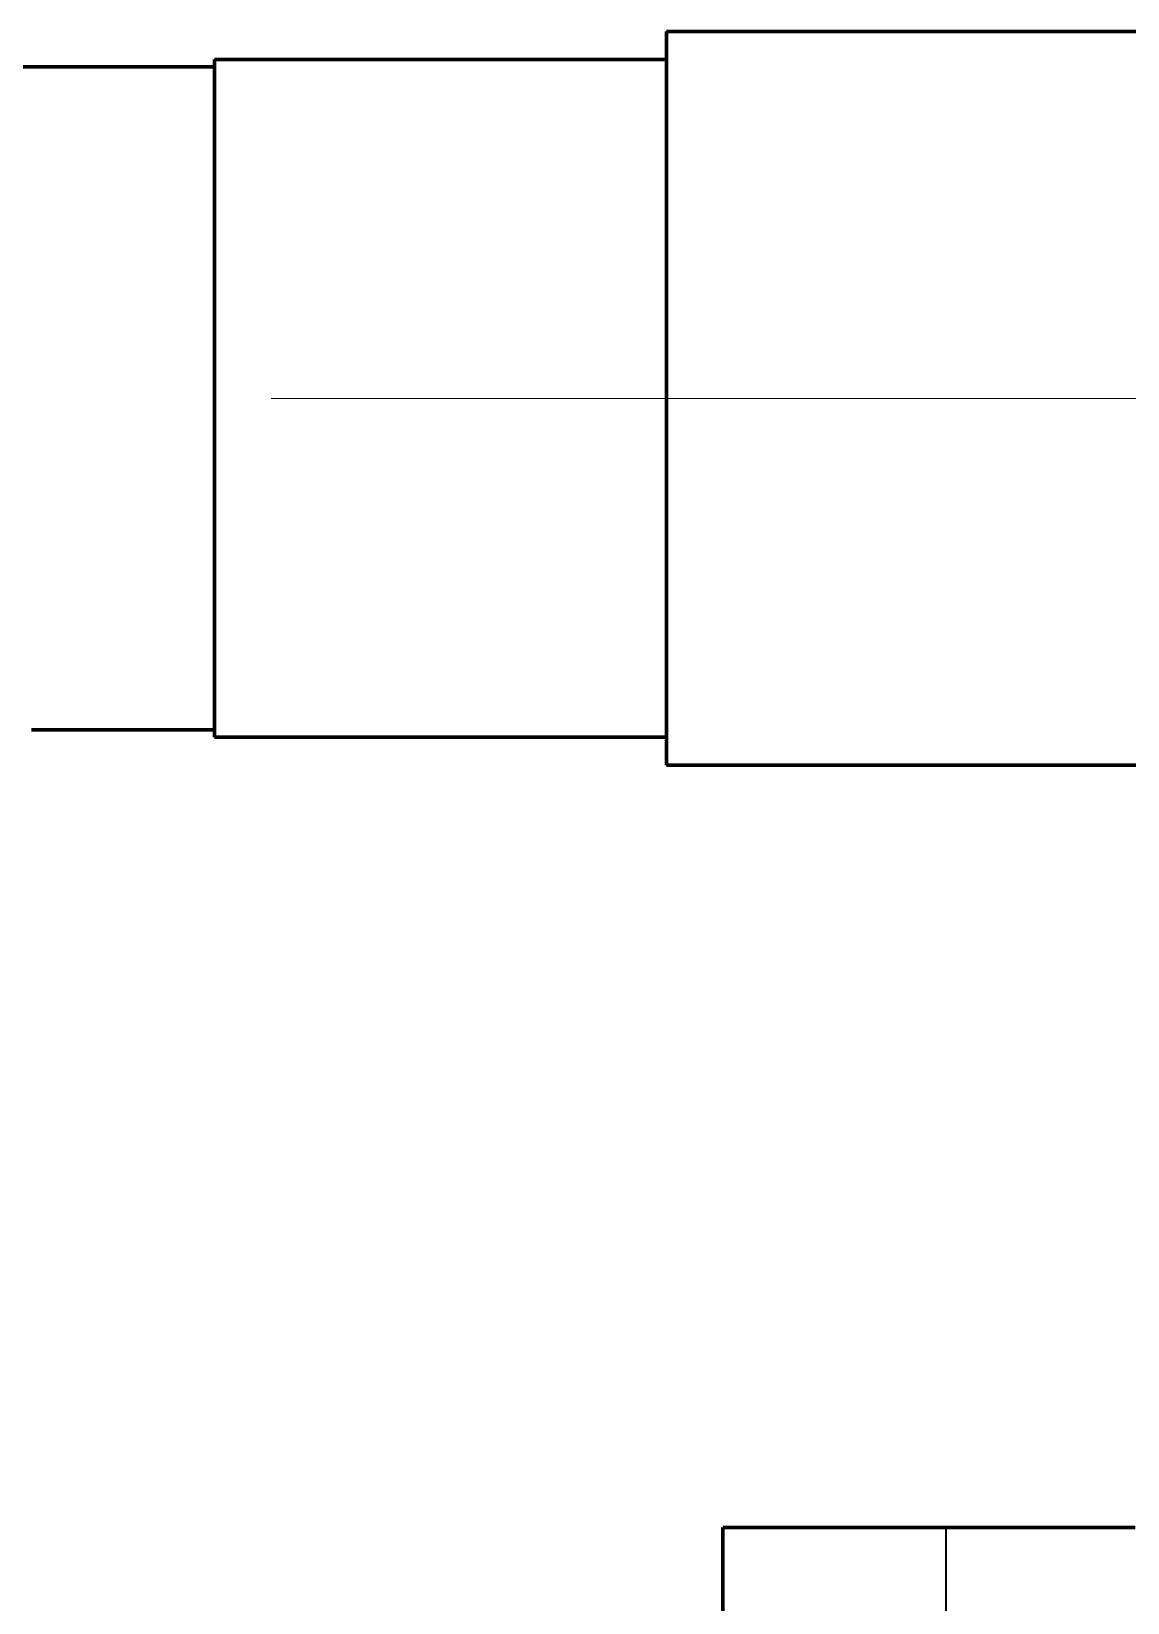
# Model space of a CAD drawing. Header units: millimetres. Extents: x 0 to 2382, y 0 to 420.
# Drawn here: x 156.4 to 160.28, y 305.82 to 311.39 of the extents above; entities that cross this region are included whole.
import ezdxf

# ---------------------------------------------------------------- set-up
doc = ezdxf.new("R2010")
doc.units = ezdxf.units.MM
doc.linetypes.add('IRAM-E-TRAZOS', pattern=[5, 4, -1])
doc.linetypes.add('IRAM-F-TRAZO-PUNTO', pattern=[20, 15, -2, 1, -2])
for name, color, linetype, lineweight in [('01-VISIBLE', 7, 'CONTINUOUS', 70), ('02-OCULTA', 4, 'IRAM-E-TRAZOS', 35), ('03-EJE', 1, 'IRAM-F-TRAZO-PUNTO', 18)]:
    doc.layers.add(name, color=color, linetype=linetype, lineweight=lineweight)

msp = doc.modelspace()

# ---------------------------------------------------------------- linework, layer by layer
at = {"layer": '01-VISIBLE'}
for p, q in [((160.65, 311.3869), (158.65, 311.3869)), ((158.65, 311.2869), (157.05, 311.2869)), ((157.05, 311.2619), (156.4016, 311.2619)), ((157.05, 308.9119), (156.4016, 308.9119)), ((158.65, 308.8869), (157.05, 308.8869)), ((160.55, 308.7869), (158.65, 308.7869)), ((158.85, 304.8869), (158.85, 306.0869))]:
    msp.add_line(p, q, dxfattribs=at)
for points in [[(158.65, 308.7869), (158.65, 308.8369), (158.65, 308.8869), (158.65, 308.9369), (158.65, 308.9869), (158.65, 309.0369), (158.65, 309.0869), (158.65, 309.1369), (158.65, 309.1869), (158.65, 309.2369), (158.65, 309.2869), (158.65, 309.3369), (158.65, 309.3869), (158.65, 309.4369), (158.65, 309.4869), (158.65, 309.5369), (158.65, 309.5869), (158.65, 309.6369), (158.65, 309.6869), (158.65, 309.7369), (158.65, 309.7869), (158.65, 309.8369), (158.65, 309.8869), (158.65, 309.9369), (158.65, 309.9869), (158.65, 310.0369), (158.65, 310.0869), (158.65, 310.1369), (158.65, 310.1869), (158.65, 310.2369), (158.65, 310.2869), (158.65, 310.3369), (158.65, 310.3869), (158.65, 310.4369), (158.65, 310.4869), (158.65, 310.5369), (158.65, 310.5869), (158.65, 310.6369), (158.65, 310.6869), (158.65, 310.7369), (158.65, 310.7869), (158.65, 310.8369), (158.65, 310.8869), (158.65, 310.9369), (158.65, 310.9869), (158.65, 311.0369), (158.65, 311.0869), (158.65, 311.1369), (158.65, 311.1869), (158.65, 311.2369), (158.65, 311.2869), (158.65, 311.3369), (158.65, 311.3869)], [(157.05, 308.8869), (157.05, 308.9369), (157.05, 308.9869), (157.05, 309.0369), (157.05, 309.0869), (157.05, 309.1369), (157.05, 309.1869), (157.05, 309.2369), (157.05, 309.2869), (157.05, 309.3369), (157.05, 309.3869), (157.05, 309.4369), (157.05, 309.4869), (157.05, 309.5369), (157.05, 309.5869), (157.05, 309.6369), (157.05, 309.6869), (157.05, 309.7369), (157.05, 309.7869), (157.05, 309.8369), (157.05, 309.8869), (157.05, 309.9369), (157.05, 309.9869), (157.05, 310.0369), (157.05, 310.0869), (157.05, 310.1369), (157.05, 310.1869), (157.05, 310.2369), (157.05, 310.2869), (157.05, 310.3369), (157.05, 310.3869), (157.05, 310.4369), (157.05, 310.4869), (157.05, 310.5369), (157.05, 310.5869), (157.05, 310.6369), (157.05, 310.6869), (157.05, 310.7369), (157.05, 310.7869), (157.05, 310.8369), (157.05, 310.8869), (157.05, 310.9369), (157.05, 310.9869), (157.05, 311.0369), (157.05, 311.0869), (157.05, 311.1369), (157.05, 311.1869), (157.05, 311.2369), (157.05, 311.2869)], [(156.4016, 311.2619), (156.3511, 311.2619)], [(158.85, 306.0869), (158.9003, 306.0869), (158.9507, 306.0869), (159.001, 306.0869), (159.0513, 306.0869), (159.1017, 306.0869), (159.152, 306.0869), (159.2023, 306.0869), (159.2527, 306.0869), (159.303, 306.0869), (159.3534, 306.0869), (159.4037, 306.0869), (159.454, 306.0869), (159.5044, 306.0869), (159.5547, 306.0869), (159.605, 306.0869), (159.6554, 306.0869), (159.7057, 306.0869), (159.756, 306.0869), (159.8064, 306.0869), (159.8567, 306.0869), (159.907, 306.0869), (159.9574, 306.0869), (160.0077, 306.0869), (160.058, 306.0869), (160.1084, 306.0869), (160.1587, 306.0869), (160.2091, 306.0869), (160.2594, 306.0869), (160.3097, 306.0869)]]:
    msp.add_lwpolyline(points, dxfattribs=at)
at = {"layer": '02-OCULTA'}
msp.add_line((159.64, 304.8869), (159.64, 306.0869), dxfattribs=at)
for points in [[(158.65, 311.3869), (158.65, 311.3369), (158.65, 311.2869), (158.65, 311.2369), (158.65, 311.1869), (158.65, 311.1369), (158.65, 311.0869), (158.65, 311.0369), (158.65, 310.9869), (158.65, 310.9369), (158.65, 310.8869), (158.65, 310.8369), (158.65, 310.7869), (158.65, 310.7369), (158.65, 310.6869), (158.65, 310.6369), (158.65, 310.5869), (158.65, 310.5369), (158.65, 310.4869), (158.65, 310.4369), (158.65, 310.3869), (158.65, 310.3369), (158.65, 310.2869), (158.65, 310.2369), (158.65, 310.1869), (158.65, 310.1369), (158.65, 310.0869), (158.65, 310.0369), (158.65, 309.9869), (158.65, 309.9369), (158.65, 309.8869), (158.65, 309.8369), (158.65, 309.7869), (158.65, 309.7369), (158.65, 309.6869), (158.65, 309.6369), (158.65, 309.5869), (158.65, 309.5369), (158.65, 309.4869), (158.65, 309.4369), (158.65, 309.3869), (158.65, 309.3369), (158.65, 309.2869), (158.65, 309.2369), (158.65, 309.1869), (158.65, 309.1369), (158.65, 309.0869), (158.65, 309.0369), (158.65, 308.9869), (158.65, 308.9369), (158.65, 308.8869), (158.65, 308.8369), (158.65, 308.7869)], [(157.05, 311.2869), (157.05, 311.2369), (157.05, 311.1869), (157.05, 311.1369), (157.05, 311.0869), (157.05, 311.0369), (157.05, 310.9869), (157.05, 310.9369), (157.05, 310.8869), (157.05, 310.8369), (157.05, 310.7869), (157.05, 310.7369), (157.05, 310.6869), (157.05, 310.6369), (157.05, 310.5869), (157.05, 310.5369), (157.05, 310.4869), (157.05, 310.4369), (157.05, 310.3869), (157.05, 310.3369), (157.05, 310.2869), (157.05, 310.2369), (157.05, 310.1869), (157.05, 310.1369), (157.05, 310.0869), (157.05, 310.0369), (157.05, 309.9869), (157.05, 309.9369), (157.05, 309.8869), (157.05, 309.8369), (157.05, 309.7869), (157.05, 309.7369), (157.05, 309.6869), (157.05, 309.6369), (157.05, 309.5869), (157.05, 309.5369), (157.05, 309.4869), (157.05, 309.4369), (157.05, 309.3869), (157.05, 309.3369), (157.05, 309.2869), (157.05, 309.2369), (157.05, 309.1869), (157.05, 309.1369), (157.05, 309.0869), (157.05, 309.0369), (157.05, 308.9869), (157.05, 308.9369), (157.05, 308.8869)], [(158.65, 308.8869), (158.65, 308.9369), (158.65, 308.9869), (158.65, 309.0369), (158.65, 309.0869), (158.65, 309.1369), (158.65, 309.1869), (158.65, 309.2369), (158.65, 309.2869), (158.65, 309.3369), (158.65, 309.3869), (158.65, 309.4369), (158.65, 309.4869), (158.65, 309.5369), (158.65, 309.5869), (158.65, 309.6369), (158.65, 309.6869), (158.65, 309.7369), (158.65, 309.7869), (158.65, 309.8369), (158.65, 309.8869), (158.65, 309.9369), (158.65, 309.9869), (158.65, 310.0369), (158.65, 310.0869), (158.65, 310.1369), (158.65, 310.1869), (158.65, 310.2369), (158.65, 310.2869), (158.65, 310.3369), (158.65, 310.3869), (158.65, 310.4369), (158.65, 310.4869), (158.65, 310.5369), (158.65, 310.5869), (158.65, 310.6369), (158.65, 310.6869), (158.65, 310.7369), (158.65, 310.7869), (158.65, 310.8369), (158.65, 310.8869), (158.65, 310.9369), (158.65, 310.9869), (158.65, 311.0369), (158.65, 311.0869), (158.65, 311.1369), (158.65, 311.1869), (158.65, 311.2369), (158.65, 311.2869)], [(158.65, 311.2869), (158.65, 311.2369), (158.65, 311.1869), (158.65, 311.1369), (158.65, 311.0869), (158.65, 311.0369), (158.65, 310.9869), (158.65, 310.9369), (158.65, 310.8869), (158.65, 310.8369), (158.65, 310.7869), (158.65, 310.7369), (158.65, 310.6869), (158.65, 310.6369), (158.65, 310.5869), (158.65, 310.5369), (158.65, 310.4869), (158.65, 310.4369), (158.65, 310.3869), (158.65, 310.3369), (158.65, 310.2869), (158.65, 310.2369), (158.65, 310.1869), (158.65, 310.1369), (158.65, 310.0869), (158.65, 310.0369), (158.65, 309.9869), (158.65, 309.9369), (158.65, 309.8869), (158.65, 309.8369), (158.65, 309.7869), (158.65, 309.7369), (158.65, 309.6869), (158.65, 309.6369), (158.65, 309.5869), (158.65, 309.5369), (158.65, 309.4869), (158.65, 309.4369), (158.65, 309.3869), (158.65, 309.3369), (158.65, 309.2869), (158.65, 309.2369), (158.65, 309.1869), (158.65, 309.1369), (158.65, 309.0869), (158.65, 309.0369), (158.65, 308.9869), (158.65, 308.9369), (158.65, 308.8869)], [(157.05, 308.9119), (157.05, 308.9619), (157.05, 309.0119), (157.05, 309.0619), (157.05, 309.1119), (157.05, 309.1619), (157.05, 309.2119), (157.05, 309.2619), (157.05, 309.3119), (157.05, 309.3619), (157.05, 309.4119), (157.05, 309.4619), (157.05, 309.5119), (157.05, 309.5619), (157.05, 309.6119), (157.05, 309.6619), (157.05, 309.7119), (157.05, 309.7619), (157.05, 309.8119), (157.05, 309.8619), (157.05, 309.9119), (157.05, 309.9619), (157.05, 310.0119), (157.05, 310.0619), (157.05, 310.1119), (157.05, 310.1619), (157.05, 310.2119), (157.05, 310.2619), (157.05, 310.3119), (157.05, 310.3619), (157.05, 310.4119), (157.05, 310.4619), (157.05, 310.5119), (157.05, 310.5619), (157.05, 310.6119), (157.05, 310.6619), (157.05, 310.7119), (157.05, 310.7619), (157.05, 310.8119), (157.05, 310.8619), (157.05, 310.9119), (157.05, 310.9619), (157.05, 311.0119), (157.05, 311.0619), (157.05, 311.1119), (157.05, 311.1619), (157.05, 311.2119), (157.05, 311.2619)], [(157.05, 311.2619), (157.05, 311.2119), (157.05, 311.1619), (157.05, 311.1119), (157.05, 311.0619), (157.05, 311.0119), (157.05, 310.9619), (157.05, 310.9119), (157.05, 310.8619), (157.05, 310.8119), (157.05, 310.7619), (157.05, 310.7119), (157.05, 310.6619), (157.05, 310.6119), (157.05, 310.5619), (157.05, 310.5119), (157.05, 310.4619), (157.05, 310.4119), (157.05, 310.3619), (157.05, 310.3119), (157.05, 310.2619), (157.05, 310.2119), (157.05, 310.1619), (157.05, 310.1119), (157.05, 310.0619), (157.05, 310.0119), (157.05, 309.9619), (157.05, 309.9119), (157.05, 309.8619), (157.05, 309.8119), (157.05, 309.7619), (157.05, 309.7119), (157.05, 309.6619), (157.05, 309.6119), (157.05, 309.5619), (157.05, 309.5119), (157.05, 309.4619), (157.05, 309.4119), (157.05, 309.3619), (157.05, 309.3119), (157.05, 309.2619), (157.05, 309.2119), (157.05, 309.1619), (157.05, 309.1119), (157.05, 309.0619), (157.05, 309.0119), (157.05, 308.9619), (157.05, 308.9119)], [(160.3, 306.0869), (160.25, 306.0869), (160.2, 306.0869), (160.15, 306.0869), (160.1, 306.0869), (160.05, 306.0869), (160, 306.0869), (159.95, 306.0869), (159.9, 306.0869), (159.85, 306.0869), (159.8, 306.0869), (159.75, 306.0869), (159.7, 306.0869), (159.65, 306.0869), (159.6, 306.0869), (159.55, 306.0869), (159.5, 306.0869), (159.45, 306.0869), (159.4, 306.0869), (159.35, 306.0869), (159.3, 306.0869), (159.25, 306.0869), (159.2, 306.0869), (159.15, 306.0869), (159.1, 306.0869), (159.05, 306.0869), (159, 306.0869), (158.95, 306.0869), (158.9, 306.0869), (158.85, 306.0869)], [(160.2919, 306.0869), (160.2418, 306.0869), (160.1916, 306.0869), (160.1415, 306.0869), (160.0913, 306.0869), (160.0412, 306.0869), (159.991, 306.0869), (159.9409, 306.0869), (159.8907, 306.0869), (159.8406, 306.0869), (159.7904, 306.0869), (159.7403, 306.0869), (159.6901, 306.0869), (159.64, 306.0869)], [(159.64, 306.0869), (159.6901, 306.0869), (159.7403, 306.0869), (159.7904, 306.0869), (159.8406, 306.0869), (159.8907, 306.0869), (159.9409, 306.0869), (159.991, 306.0869), (160.0412, 306.0869), (160.0913, 306.0869), (160.1415, 306.0869), (160.1916, 306.0869), (160.2418, 306.0869), (160.2919, 306.0869)]]:
    msp.add_lwpolyline(points, dxfattribs=at)
at = {"layer": '03-EJE'}
msp.add_line((157.25, 310.0869), (165.75, 310.0869), dxfattribs=at)

doc.saveas('drawing.dxf')
